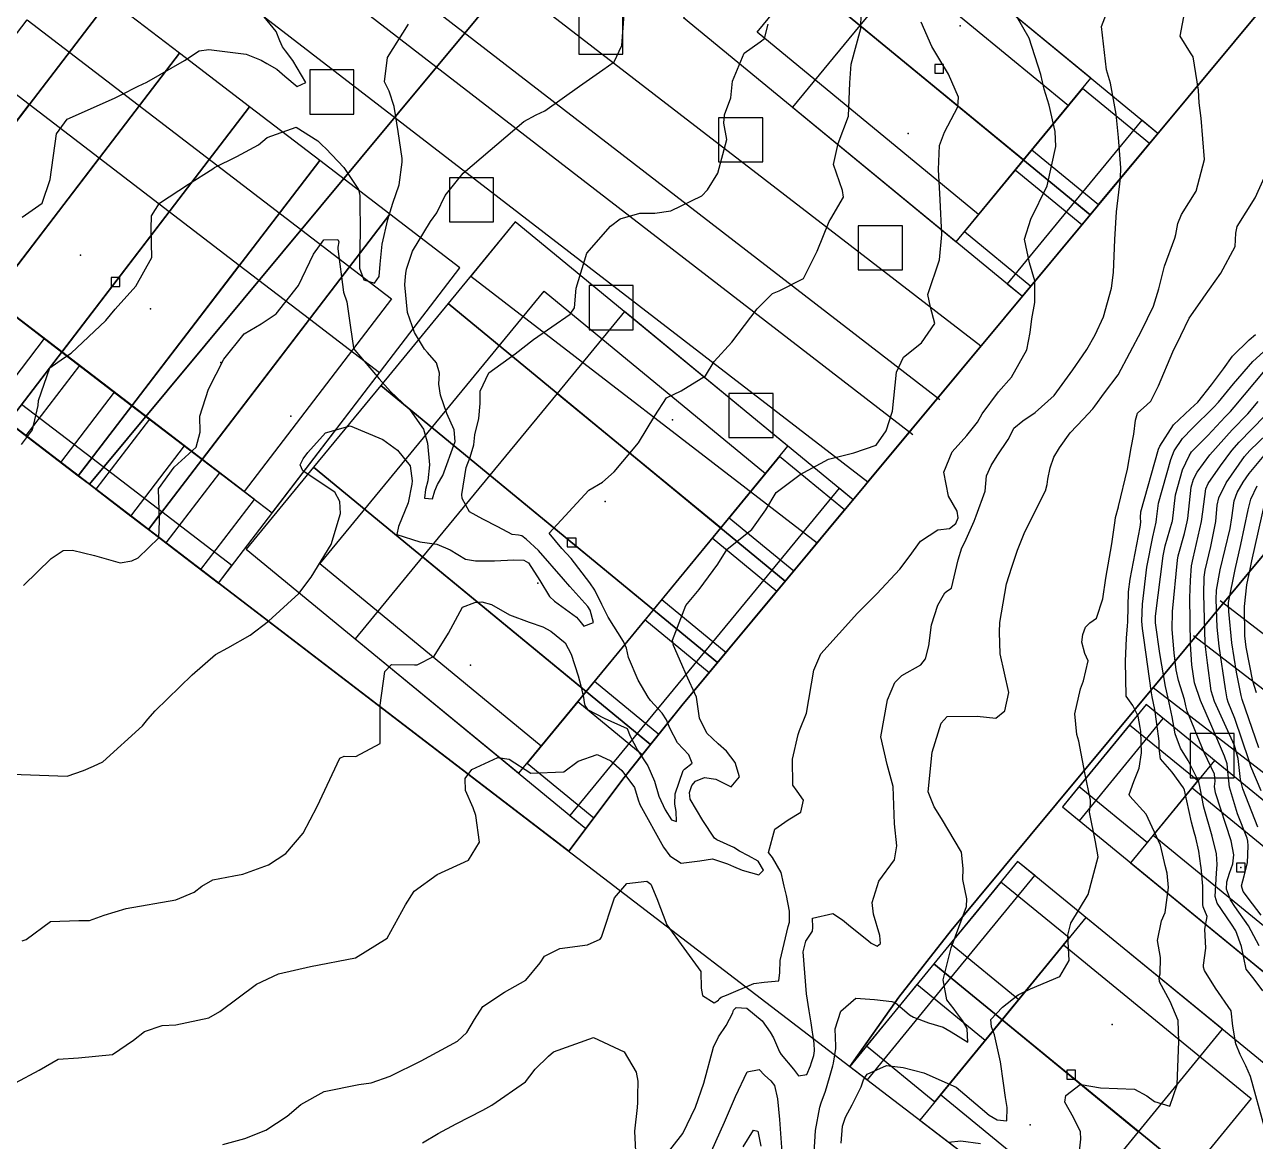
# Model space of a CAD drawing. Header units: feet. Extents: x 1313198 to 1317500, y 385000 to 389511.
# Drawn here: x 1316015.6 to 1316294.5, y 385813.8 to 386066.9 of the extents above; entities that cross this region are included whole.
import ezdxf

# ---------------------------------------------------------------- set-up
doc = ezdxf.new("R2010")
doc.units = ezdxf.units.FT
for name, color, linetype in [('A-BLDG-OTLN', 3, 'CONTINUOUS'), ('C-LOD', 30, 'CONTINUOUS'), ('C-MISC', 7, 'CONTINUOUS'), ('C-PROP', 6, 'CONTINUOUS'), ('C-PVMT', 8, 'CONTINUOUS'), ('C-TOPO-MAJR', 32, 'CONTINUOUS'), ('C-TOPO-SPOT', 7, 'CONTINUOUS'), ('C-UTIL', 4, 'CONTINUOUS'), ('L-PLNT-TREE', 90, 'CONTINUOUS'), ('V-PROP-LINE', 7, 'CONTINUOUS')]:
    doc.layers.add(name, color=color, linetype=linetype)

msp = doc.modelspace()

# ---------------------------------------------------------------- linework, layer by layer
at = {"layer": 'A-BLDG-OTLN'}
for points in [[(1316204.86, 386066.7), (1316241.93, 386036.2), (1316257.18, 386054.74), (1316223.79, 386082.2), (1316220.66, 386078.39), (1316216.97, 386081.42), (1316204.86, 386066.7)], [(1316189.61, 386048.16), (1316226.68, 386017.66), (1316241.93, 386036.2), (1316204.86, 386066.7), (1316189.61, 386048.16)], [(1315976.39, 386029.13), (1315992.27, 386016.97), (1316016.58, 386048.74), (1316000.7, 386060.89), (1315976.39, 386029.13)], [(1315992.27, 386016.97), (1316008.15, 386004.82), (1316032.46, 386036.58), (1316016.58, 386048.74), (1315992.27, 386016.97)], [(1316008.15, 386004.82), (1316024.03, 385992.66), (1316048.34, 386024.42), (1316032.46, 386036.58), (1316008.15, 386004.82)], [(1316024.03, 385992.66), (1316039.91, 385980.5), (1316064.23, 386012.26), (1316048.34, 386024.42), (1316024.03, 385992.66)], [(1316039.91, 385980.5), (1316055.79, 385968.34), (1316080.11, 386000.11), (1316064.23, 386012.26), (1316039.91, 385980.5)], [(1316055.79, 385968.34), (1316071.67, 385956.19), (1316095.99, 385987.95), (1316080.11, 386000.11), (1316055.79, 385968.34)], [(1316136.24, 385983.3), (1316173.31, 385952.8), (1316188.56, 385971.33), (1316151.49, 386001.83), (1316136.24, 385983.3)], [(1316120.99, 385964.76), (1316158.06, 385934.27), (1316173.31, 385952.8), (1316136.24, 385983.3), (1316120.99, 385964.76)], [(1316105.74, 385946.23), (1316142.81, 385915.73), (1316158.06, 385934.27), (1316120.99, 385964.76), (1316105.74, 385946.23)], [(1316090.5, 385927.7), (1316127.57, 385897.2), (1316142.81, 385915.73), (1316105.74, 385946.23), (1316090.5, 385927.7)], [(1316266.21, 385876.91), (1316297.15, 385851.56), (1316316.16, 385874.77), (1316285.22, 385900.11), (1316266.21, 385876.91)], [(1316237.06, 385841.32), (1316268.01, 385815.97), (1316287.02, 385839.18), (1316256.07, 385864.53), (1316237.06, 385841.32)], [(1316218.47, 385818.62), (1316250.25, 385794.29), (1316268.01, 385815.97), (1316237.06, 385841.32), (1316218.47, 385818.62)]]:
    msp.add_lwpolyline(points, close=True, dxfattribs=at)
at = {"layer": 'C-LOD'}
msp.add_lwpolyline([(1315950.83, 386023.51), (1316030.28, 385962.69), (1316138.92, 385879.52), (1316151.44, 385896.27), (1316164.54, 385912.57), (1316310.74, 386088.36), (1316307.5, 386123.57), (1316222.72, 386194.08), (1316162.96, 386243.79), (1316145.75, 386257.88), (1316106.06, 386288.75), (1316065.32, 386318.22), (1316023.58, 386346.39), (1315980.91, 386373.12)], dxfattribs=at)
msp.add_lwpolyline([(1316202.58, 385830.78), (1316272.7, 385777.1), (1316277.93, 385779.78), (1316367.38, 385720.98), (1316426.37, 385672.52), (1316521.65, 385787.08), (1316592.19, 385871.9), (1316614.69, 385898.95), (1316629.56, 385916.83), (1316707.5, 386010.53), (1316794.46, 386115.1), (1316560, 386310.1), (1316539.26, 386268.12), (1316516.3, 386227.32), (1316491.17, 386187.81), (1316465.86, 386152.24), (1316438.8, 386117.99), (1316401.74, 386073.43), (1316308.7, 385961.57), (1316225.57, 385861.61), (1316213.66, 385846.5), (1316202.58, 385830.78)], close=True, dxfattribs=at)
at = {"layer": 'C-MISC'}
for points in [[(1316162.96, 386243.79), (1316145.75, 386257.88), (1315950.83, 386023.51), (1316030.28, 385962.69), (1316222.72, 386194.08), (1316162.96, 386243.79)], [(1316138.92, 385879.52), (1316151.44, 385896.27), (1316164.54, 385912.57), (1316310.74, 386088.36), (1316307.5, 386123.57), (1316222.72, 386194.08), (1316030.28, 385962.69), (1316138.92, 385879.52)], [(1316308.7, 385961.57), (1316225.57, 385861.61), (1316213.66, 385846.5), (1316202.58, 385830.78), (1316272.7, 385777.1), (1316277.93, 385779.78), (1316367.38, 385720.98), (1316426.37, 385672.52), (1316521.65, 385787.08), (1316308.7, 385961.57)]]:
    msp.add_lwpolyline(points, close=True, dxfattribs=at)
msp.add_lwpolyline([(1316310.74, 386088.36), (1316164.54, 385912.57), (1316151.44, 385896.27), (1316138.92, 385879.52), (1316030.28, 385962.69), (1315950.83, 386023.51), (1316202.58, 385830.78), (1316213.66, 385846.5), (1316225.57, 385861.61), (1316308.7, 385961.57)], dxfattribs=at)
at = {"layer": 'C-PROP'}
for points in [[(1316180.15, 386087.03), (1316257.03, 386023.77), (1316272.38, 386042.23), (1316223.79, 386082.2), (1316220.66, 386078.39), (1316197.46, 386097.41), (1316192.23, 386101.7), (1316180.15, 386087.03)], [(1316252.09, 386048.56), (1316231.76, 386023.84), (1316181.56, 386065.14), (1316201.9, 386089.85), (1316252.09, 386048.56)], [(1316164.9, 386068.49), (1316241.68, 386005.32), (1316257.03, 386023.77), (1316180.15, 386087.03), (1316164.9, 386068.49)], [(1315964.23, 386013.25), (1315980.11, 386001.09), (1316034.82, 386072.56), (1316018.94, 386084.71), (1315964.23, 386013.25)], [(1315980.11, 386001.09), (1315994.58, 385990.02), (1315995.99, 385988.94), (1316050.7, 386060.4), (1316034.82, 386072.56), (1315980.11, 386001.09)], [(1316065.32, 385961.05), (1315982.74, 386024.27), (1316016.17, 386067.94), (1316098.75, 386004.72), (1316065.32, 385961.05)], [(1315995.99, 385988.94), (1315998.43, 385987.07), (1316011.87, 385976.78), (1316066.58, 386048.24), (1316050.7, 386060.4), (1315995.99, 385988.94)], [(1316221.84, 386055.84), (1316223.84, 386055.84), (1316223.84, 386057.84), (1316221.84, 386057.84), (1316221.84, 386055.84)], [(1316011.87, 385976.78), (1316027.75, 385964.62), (1316082.46, 386036.08), (1316066.58, 386048.24), (1316011.87, 385976.78)], [(1316027.75, 385964.62), (1316030.28, 385962.69), (1316043.64, 385952.46), (1316098.34, 386023.93), (1316082.46, 386036.08), (1316027.75, 385964.62)], [(1316043.64, 385952.46), (1316048.55, 385948.7), (1316059.52, 385940.31), (1316114.22, 386011.77), (1316098.34, 386023.93), (1316043.64, 385952.46)], [(1316111.53, 386003.63), (1316187.96, 385940.74), (1316203.32, 385959.19), (1316126.78, 386022.16), (1316111.53, 386003.63)], [(1316035.19, 386007.54), (1316037.19, 386007.54), (1316037.19, 386009.54), (1316035.19, 386009.54), (1316035.19, 386007.54)], [(1316183.48, 385965.16), (1316132.65, 385903.38), (1316082.45, 385944.67), (1316133.28, 386006.45), (1316183.48, 385965.16)], [(1316096.28, 385985.09), (1316172.62, 385922.29), (1316187.96, 385940.74), (1316187.96, 385940.74), (1316187.96, 385940.74), (1316111.53, 386003.63), (1316096.28, 385985.09)], [(1316081.03, 385966.56), (1316157.42, 385903.71), (1316164.54, 385912.57), (1316172.62, 385922.29), (1316172.62, 385922.29), (1316172.62, 385922.29), (1316096.28, 385985.09), (1316081.03, 385966.56)], [(1316065.79, 385948.03), (1316142.78, 385884.68), (1316151.44, 385896.27), (1316157.42, 385903.71), (1316081.03, 385966.56), (1316065.79, 385948.03)], [(1316138.53, 385948.51), (1316140.53, 385948.51), (1316140.53, 385950.51), (1316138.53, 385950.51), (1316138.53, 385948.51)], [(1316250.74, 385889.58), (1316320.36, 385832.55), (1316339.37, 385855.76), (1316269.74, 385912.79), (1316250.74, 385889.58)], [(1316271.28, 385883.09), (1316280.15, 385893.92), (1316322.7, 385859.08), (1316313.83, 385848.24), (1316271.28, 385883.09)], [(1316221.59, 385853.99), (1316291.22, 385796.96), (1316310.23, 385820.17), (1316240.6, 385877.2), (1316221.59, 385853.99)], [(1316290.19, 385874.84), (1316292.19, 385874.84), (1316292.19, 385876.84), (1316290.19, 385876.84), (1316290.19, 385874.84)], [(1316223.12, 385824.3), (1316251, 385858.34), (1316293.55, 385823.49), (1316265.67, 385789.45), (1316223.12, 385824.3)], [(1316202.58, 385830.78), (1316272.7, 385777.1), (1316276.58, 385779.09), (1316291.22, 385796.96), (1316221.59, 385853.99), (1316202.58, 385830.78)], [(1316251.74, 385827.9), (1316253.74, 385827.9), (1316253.74, 385829.9), (1316251.74, 385829.9), (1316251.74, 385827.9)]]:
    msp.add_lwpolyline(points, close=True, dxfattribs=at)
at = {"layer": 'C-PVMT'}
for points in [[(1315582.69, 386444.03), (1316206.68, 385963.24), (1316232.27, 385994.01), (1315589.34, 386489.4), (1315582.69, 386444.03)], [(1316243.83, 386038.52), (1316258.95, 386026.08), (1316270.46, 386039.92), (1316255.27, 386052.42), (1316243.83, 386038.52)], [(1316253.51, 386026.67), (1316257.03, 386023.77), (1316272.38, 386042.23), (1316268.76, 386045.21), (1316253.51, 386026.67)], [(1316228.58, 386019.98), (1316243.6, 386007.63), (1316255.12, 386021.47), (1316240.02, 386033.88), (1316228.58, 386019.98)], [(1316238.26, 386008.13), (1316241.68, 386005.32), (1316257.03, 386023.77), (1316253.51, 386026.67), (1316238.26, 386008.13)], [(1316116.67, 386009.87), (1316195.16, 385949.39), (1316203.32, 385959.19), (1316126.78, 386022.16), (1316116.67, 386009.87)], [(1315999.96, 385985.9), (1316007.9, 385979.82), (1316020.06, 385995.7), (1316012.12, 386001.78), (1315999.96, 385985.9)], [(1316015.84, 385973.74), (1316023.78, 385967.66), (1316035.94, 385983.54), (1316028, 385989.62), (1316015.84, 385973.74)], [(1316011.87, 385976.78), (1316027.75, 385964.62), (1316030.79, 385968.59), (1316014.91, 385980.75), (1316011.87, 385976.78)], [(1316031.73, 385961.58), (1316039.67, 385955.5), (1316051.82, 385971.38), (1316043.88, 385977.46), (1316031.73, 385961.58)], [(1316027.75, 385964.62), (1316029.5, 385963.29), (1316030.28, 385962.69), (1316041.85, 385953.83), (1316043.64, 385952.46), (1316046.68, 385956.43), (1316030.79, 385968.59), (1316027.75, 385964.62)], [(1316175.22, 385955.11), (1316189.88, 385943.05), (1316201.4, 385956.88), (1316186.65, 385969.01), (1316175.22, 385955.11)], [(1316047.6, 385949.43), (1316051.29, 385946.61), (1316055.54, 385943.35), (1316067.7, 385959.23), (1316059.76, 385965.31), (1316047.6, 385949.43)], [(1316184.89, 385943.27), (1316187.96, 385940.74), (1316203.32, 385959.19), (1316200.14, 385961.8), (1316184.89, 385943.27)], [(1316043.64, 385952.46), (1316050.68, 385947.07), (1316059.52, 385940.31), (1316062.56, 385944.28), (1316046.68, 385956.43), (1316043.64, 385952.46)], [(1316159.97, 385936.58), (1316174.53, 385924.59), (1316186.04, 385938.43), (1316171.4, 385950.48), (1316159.97, 385936.58)], [(1316271.35, 385916.66), (1316469.75, 385763.78), (1316495.35, 385794.56), (1316296.94, 385947.43), (1316271.35, 385916.66)], [(1316169.64, 385924.74), (1316172.62, 385922.29), (1316187.96, 385940.74), (1316184.89, 385943.27), (1316169.64, 385924.74)], [(1316144.72, 385918.05), (1316159.3, 385906.05), (1316164.54, 385912.57), (1316170.7, 385919.98), (1316156.16, 385931.95), (1316144.72, 385918.05)], [(1316154.39, 385906.2), (1316157.42, 385903.71), (1316164.54, 385912.57), (1316172.62, 385922.29), (1316169.64, 385924.74), (1316154.39, 385906.2)], [(1316129.47, 385899.51), (1316144.58, 385887.08), (1316151.44, 385896.27), (1316155.54, 385901.37), (1316140.91, 385913.41), (1316129.47, 385899.51)], [(1316250.74, 385889.58), (1316254.61, 385886.41), (1316273.61, 385909.62), (1316269.74, 385912.79), (1316255.01, 385894.79), (1316250.74, 385889.58)], [(1316254.54, 385894.22), (1316270.01, 385881.55), (1316281.41, 385895.47), (1316265.94, 385908.14), (1316254.54, 385894.22)], [(1316139.15, 385887.67), (1316142.78, 385884.68), (1316151.44, 385896.27), (1316157.42, 385903.71), (1316154.39, 385906.2), (1316139.15, 385887.67)], [(1316221.59, 385853.99), (1316225.46, 385850.82), (1316244.47, 385874.03), (1316240.6, 385877.2), (1316221.59, 385853.99)], [(1316225.39, 385858.63), (1316240.86, 385845.96), (1316252.27, 385859.89), (1316236.8, 385872.56), (1316231.1, 385865.6), (1316225.39, 385858.63)], [(1316202.58, 385830.78), (1316206.55, 385827.74), (1316225.46, 385850.82), (1316221.59, 385853.99), (1316202.58, 385830.78)], [(1316206.38, 385835.42), (1316221.86, 385822.75), (1316233.26, 385836.68), (1316217.79, 385849.35), (1316212.09, 385842.39), (1316206.38, 385835.42)]]:
    msp.add_lwpolyline(points, close=True, dxfattribs=at)
at = {"layer": 'C-TOPO-MAJR'}
for points in [[(1316159.93, 385809.4), (1316164.76, 385815.58), (1316167.63, 385821.56), (1316169.49, 385827.01), (1316171.71, 385835.13), (1316172.83, 385837.45), (1316174.53, 385840.07), (1316176.03, 385842.95), (1316176.23, 385843.54), (1316176.83, 385844.1), (1316179.26, 385843.96), (1316182.69, 385841.09), (1316184.54, 385838.5), (1316185.31, 385837.26), (1316186.63, 385834.08), (1316187.03, 385833.48), (1316189.84, 385830.11), (1316190.98, 385828.65), (1316192.82, 385828.97), (1316193.68, 385830.9), (1316193.89, 385831.65), (1316194.4, 385833.21), (1316194.56, 385834.31), (1316194.47, 385835.99), (1316193.81, 385840.66), (1316193.36, 385843.37), (1316192.77, 385847.24), (1316192.03, 385856.76), (1316192.64, 385859.15), (1316194.09, 385861.44), (1316194.18, 385862.23), (1316194.09, 385864.36), (1316198.73, 385865.42), (1316200.93, 385864.01), (1316202.73, 385862.5), (1316206.82, 385859.23), (1316207.4, 385858.73), (1316208.74, 385858.02), (1316209.55, 385858.63), (1316209.36, 385860.42), (1316207.97, 385865.24), (1316207.63, 385867.9), (1316209.14, 385872.75), (1316212.67, 385877.57), (1316213.22, 385880.73), (1316212.68, 385885.71), (1316212.42, 385894.18), (1316211.03, 385899.17), (1316209.57, 385905.5), (1316211.08, 385913.86), (1316212.8, 385917.79), (1316214.35, 385919.39), (1316218.65, 385921.77), (1316219.71, 385923.14), (1316220.47, 385926.1), (1316221.08, 385930.88), (1316222.53, 385935.3), (1316224.1, 385938.08), (1316224.58, 385938.45), (1316225.59, 385939.18), (1316227.12, 385945.6), (1316227.96, 385948.27), (1316228.64, 385949.6), (1316230.77, 385954.35), (1316231.24, 385955.54), (1316233.23, 385961.12), (1316233.57, 385964.63), (1316234.6, 385966.97), (1316235.96, 385969.12), (1316238.49, 385972.84), (1316238.89, 385973.7), (1316239.75, 385975.41), (1316241.78, 385977.1), (1316244.57, 385978.96), (1316248.87, 385982.84), (1316253.08, 385988.62), (1316255.27, 385991.82), (1316256.25, 385993.24), (1316258.16, 385996.54), (1316260.09, 386000.63), (1316261.85, 386007.13), (1316262.36, 386010.67), (1316262.65, 386018.2), (1316262.99, 386024.41), (1316263.92, 386032.07), (1316263.99, 386034.44), (1316263.47, 386041.27), (1316262.92, 386046.58), (1316261.63, 386053.57), (1316260.74, 386056.65), (1316259.64, 386066.44), (1316261.62, 386071.76)], [(1316194.5, 385811.16), (1316194.82, 385816.26), (1316195.78, 385821.5), (1316196.08, 385822.52), (1316197.04, 385825.16), (1316197.96, 385828.23), (1316198.71, 385830.93), (1316198.85, 385831.48), (1316199.42, 385834.8), (1316199.43, 385835.37), (1316199.27, 385839.27), (1316200.52, 385843.27), (1316203.92, 385846.22), (1316208.16, 385845.97), (1316212.11, 385845.5), (1316212.82, 385845.24), (1316216.08, 385842.47), (1316216.98, 385841.94), (1316220.41, 385840.63), (1316223.69, 385839.63), (1316225.54, 385838.6), (1316229.33, 385836.3), (1316229.18, 385839.36), (1316228.07, 385841.14), (1316226.77, 385842.96), (1316226.23, 385843.76), (1316224.57, 385845.83), (1316223.74, 385850.38), (1316225.57, 385857.64), (1316229.01, 385867.02), (1316229.09, 385868.78), (1316228.22, 385873.16), (1316228.24, 385875.66), (1316227.87, 385879.34), (1316223.35, 385886.92), (1316221.67, 385889.6), (1316220.32, 385892.98), (1316221.23, 385901.98), (1316223.28, 385908.57), (1316224.64, 385910.08), (1316231.42, 385910.17), (1316235.63, 385909.66), (1316237.72, 385911.38), (1316238.58, 385915.49), (1316236.61, 385924.24), (1316236.46, 385929.17), (1316236.59, 385931.4), (1316238.08, 385940.14), (1316239.31, 385943.89), (1316240.55, 385947.73), (1316242.22, 385951.9), (1316246.91, 385961.23), (1316247.27, 385962.62), (1316247.46, 385963.83), (1316247.95, 385966.39), (1316248.84, 385968.86), (1316250.09, 385970.93), (1316252.51, 385974.39), (1316255.51, 385977.5), (1316257.64, 385979.77), (1316258.06, 385980.39), (1316260.31, 385983.42), (1316263.36, 385987.53), (1316268.69, 385997.44), (1316271.39, 386003.09), (1316272.6, 386006.99), (1316273.87, 386012.13), (1316276.21, 386018.49), (1316276.47, 386019.33), (1316276.91, 386021.82), (1316277.74, 386023.82), (1316281.05, 386029.1), (1316282.96, 386036.3), (1316282.16, 386045.66), (1316281.7, 386049.16), (1316281.6, 386051.99), (1316280.38, 386059.57), (1316279.8, 386060.5), (1316277.43, 386064.26), (1316278.46, 386069.82)], [(1316010.65, 385897.06), (1316025.19, 385896.57), (1316028.94, 385897.83), (1316031.21, 385898.82), (1316033.3, 385899.79), (1316042.26, 385907.93), (1316043.49, 385909.5), (1316045.15, 385911.32), (1316053.56, 385919.48), (1316058.87, 385924.09), (1316061.67, 385925.61), (1316066.69, 385928.48), (1316070.88, 385931.65), (1316077.69, 385937.98), (1316080.49, 385941.67), (1316085.05, 385949.08), (1316087.15, 385956.06), (1316087.01, 385958.82), (1316085.87, 385960.94), (1316081.16, 385963.98), (1316078.66, 385965.76), (1316078.04, 385967.12), (1316078.7, 385968.45), (1316079.74, 385969.89), (1316083.74, 385974.36), (1316089.33, 385975.97), (1316096.76, 385972.86), (1316100.11, 385970.41), (1316102.92, 385966.88), (1316103.41, 385963.46), (1316103.32, 385962.75), (1316102.5, 385958.49), (1316100.3, 385953.16), (1316099.93, 385951.34), (1316105.16, 385949.62), (1316108.98, 385949.14), (1316112.05, 385947.81), (1316115.51, 385945.74), (1316117.77, 385945.32), (1316122.07, 385945.37), (1316126.44, 385945.54), (1316128.68, 385945.5), (1316129.78, 385944.89), (1316132.35, 385940.91), (1316134.49, 385937.27), (1316135.62, 385936.21), (1316140.64, 385932.61), (1316141.37, 385931.71), (1316142.29, 385930.55), (1316144.49, 385931.37), (1316143.71, 385934.19), (1316143.22, 385934.98), (1316139.11, 385939.52), (1316137.7, 385941.16), (1316132.05, 385947.66), (1316129.27, 385950.27), (1316128.25, 385951.02), (1316127.5, 385951.2), (1316126.03, 385951.31), (1316122.85, 385953.02), (1316119.43, 385954.77), (1316116.4, 385956.42), (1316114.71, 385959.45), (1316114.68, 385960.39), (1316115.63, 385966.53), (1316116.57, 385968.82), (1316117.37, 385971.6), (1316117.63, 385973.93), (1316118.53, 385977.64), (1316118.81, 385980.98), (1316118.84, 385983.81), (1316120.75, 385987.98), (1316126.77, 385992.29), (1316130.89, 385995.53), (1316139.19, 386001.27), (1316140.21, 386002.72), (1316140.55, 386007.17), (1316143, 386015.04), (1316148.38, 386021.17), (1316150.51, 386022.87), (1316154.98, 386024.11), (1316158.38, 386024.11), (1316162.04, 386024.67), (1316169.04, 386028.08), (1316170.33, 386029.46), (1316172.63, 386033.17), (1316174.74, 386040.83), (1316174.06, 386044.5), (1316174.14, 386046.43), (1316175.58, 386050.27), (1316176.02, 386054.03), (1316178.61, 386060.39), (1316182.28, 386062.95), (1316183.21, 386063.69), (1316184.1, 386067)], [(1316013.54, 385827.08), (1316018.9, 385829.93), (1316023.16, 385832.4), (1316027.76, 385832.7), (1316035.53, 385833.49), (1316040.26, 385836.69), (1316042.74, 385838.68), (1316046.77, 385840.02), (1316049.86, 385840.23), (1316057.32, 385841.76), (1316059.83, 385843.19), (1316068.15, 385849.41), (1316073.08, 385851.76), (1316080.4, 385853.45), (1316090.54, 385855.37), (1316097.77, 385859.84), (1316101.87, 385867.38), (1316103.84, 385870.48), (1316109.1, 385874.24), (1316116.14, 385877.53), (1316118.64, 385881.6), (1316117.83, 385887.66), (1316117.22, 385889.34), (1316115.51, 385893.31), (1316115.4, 385896.02), (1316116.9, 385898.07), (1316122.83, 385900.79), (1316125.37, 385900.4), (1316130.33, 385897.22), (1316137.74, 385897.56), (1316141.05, 385899.96), (1316145.29, 385901.47), (1316148.43, 385900.05), (1316150.94, 385897.84), (1316153.78, 385893.96), (1316154.65, 385891.16), (1316155.02, 385890.09), (1316160.38, 385880.46), (1316161.79, 385878.46), (1316164.34, 385876.84), (1316168.62, 385877.34), (1316171.49, 385877.82), (1316174.83, 385876.71), (1316176.18, 385876.09), (1316178.21, 385875.27), (1316181.94, 385874.16), (1316183, 385875.28), (1316181.82, 385877.32), (1316179.61, 385878.51), (1316177.61, 385879.56), (1316176.3, 385880.35), (1316172.43, 385882.14), (1316171.94, 385882.51), (1316169.27, 385886.49), (1316166.39, 385891.34), (1316166.25, 385892.86), (1316166.74, 385894.43), (1316167.58, 385895.43), (1316169.63, 385896.22), (1316172.22, 385895.85), (1316175.72, 385894.1), (1316177.56, 385896.37), (1316176.58, 385899.67), (1316174.66, 385902.2), (1316172.76, 385903.86), (1316170.16, 385906.28), (1316168.53, 385909.73), (1316167.84, 385914.45), (1316165.47, 385919.57), (1316164.48, 385921.89), (1316162.64, 385926.15), (1316162.4, 385927.37), (1316165.43, 385935.26), (1316168.4, 385938.84), (1316172.67, 385944.59), (1316174.77, 385948), (1316180.35, 385952.47), (1316183.56, 385956.9), (1316185.88, 385960.84), (1316191.34, 385964.94), (1316197.77, 385968.41), (1316203.51, 385969.84), (1316208.56, 385971.59), (1316210.83, 385974.82), (1316212.25, 385979.26), (1316213.14, 385988.12), (1316214.71, 385991.47), (1316218.82, 385994.78), (1316221.86, 385999.15), (1316220.86, 386002.8), (1316220.25, 386005.69), (1316222.91, 386013.58), (1316223.41, 386019.29), (1316223.03, 386027.18), (1316222.68, 386034.01), (1316222.92, 386039.5), (1316224.01, 386042.46), (1316227.04, 386048.24), (1316227.19, 386050.46), (1316224.9, 386055.65), (1316222.94, 386058.86), (1316221.18, 386061.89), (1316218.72, 386067.41)], [(1316015, 385859.23), (1316015.96, 385859.54), (1316021.48, 385863.59), (1316027.84, 385863.83), (1316030.28, 385863.87), (1316033.63, 385865.06), (1316038.62, 385866.55), (1316049.84, 385868.49), (1316053.99, 385870.23), (1316055.72, 385871.63), (1316058.21, 385873.02), (1316062.98, 385873.94), (1316065.06, 385874.34), (1316070.86, 385876.49), (1316074.79, 385879.06), (1316078.71, 385883.63), (1316081.86, 385889.66), (1316087.02, 385900.65), (1316087.97, 385901.08), (1316090.63, 385900.97), (1316096.17, 385903.96), (1316096.17, 385912.67), (1316097.23, 385920.27), (1316098.7, 385921.88), (1316103.95, 385921.75), (1316104.53, 385921.75), (1316108.38, 385923.71), (1316111.62, 385928.99), (1316114.83, 385934.85), (1316117.57, 385935.94), (1316119.21, 385936.03), (1316121.35, 385935.49), (1316125.43, 385933.09), (1316129.94, 385931.45), (1316132.99, 385930.4), (1316134.85, 385929.44), (1316138.1, 385926.75), (1316139.44, 385924.21), (1316141.05, 385919.26), (1316141.66, 385917.03), (1316142.22, 385914.35), (1316142.4, 385913.25), (1316142.56, 385912.56), (1316143.17, 385911.63), (1316146.92, 385909.71), (1316152.15, 385907.32), (1316152.81, 385905.64), (1316154.47, 385902.45), (1316156.84, 385898.89), (1316158.31, 385895.44), (1316159.3, 385892.04), (1316160.75, 385888.9), (1316162.17, 385886.66), (1316163.33, 385886.24), (1316163.24, 385888.52), (1316162.94, 385890.2), (1316163, 385892.55), (1316164.78, 385897.85), (1316165.08, 385898.17), (1316166.82, 385899.5), (1316166.08, 385901.35), (1316163.53, 385904.09), (1316161.8, 385907.45), (1316161.02, 385909.35), (1316160.03, 385910.8), (1316157.38, 385913.66), (1316156.85, 385914.43), (1316154.64, 385918.27), (1316152.42, 385923.45), (1316151.94, 385925.55), (1316151.29, 385927.07), (1316147.84, 385932.56), (1316146.41, 385935.42), (1316144.77, 385938.71), (1316143.66, 385940.4), (1316139.46, 385945.89), (1316137.29, 385948.18), (1316134.41, 385951.65), (1316143.47, 385961.34), (1316146.57, 385963.17), (1316149.2, 385965.52), (1316154.7, 385972.06), (1316158.39, 385978.24), (1316161.01, 385982.27), (1316164.38, 385983.89), (1316169.89, 385987.29), (1316171.87, 385990.55), (1316175.81, 385994.94), (1316181.58, 386002.46), (1316185.03, 386005.97), (1316186.59, 386006.57), (1316192.09, 386009.37), (1316195.19, 386015.52), (1316197.86, 386022.27), (1316198.25, 386022.86), (1316201.13, 386027.8), (1316200.9, 386029.31), (1316198.89, 386035.13), (1316199.9, 386039.91), (1316202.3, 386046.12), (1316202.58, 386053.68), (1316202.87, 386057.9), (1316205.05, 386065.97), (1316205.16, 386069.45)], [(1316015, 386023.26), (1316019.53, 386026.39), (1316021.34, 386031.79), (1316022.82, 386042.11), (1316025.23, 386045.41), (1316035.94, 386050.21), (1316037.43, 386050.94), (1316041.3, 386052.95), (1316043.29, 386053.79), (1316051.8, 386058.71), (1316055.15, 386060.91), (1316057.36, 386061.23), (1316060.37, 386060.87), (1316065.81, 386060.16), (1316069.2, 386058.81), (1316070.48, 386058.05), (1316072.71, 386056.76), (1316074.55, 386055.17), (1316077.34, 386052.82), (1316079.32, 386053.75), (1316076.37, 386058.73), (1316074.72, 386060.96), (1316074.05, 386061.85), (1316073.38, 386063.16), (1316072.57, 386065.32), (1316069.87, 386068.67)], [(1316015.3, 385939.73), (1316021.63, 385945.91), (1316024.29, 385947.69), (1316026.47, 385947.79), (1316031.43, 385946.52), (1316037.22, 385944.88), (1316039.91, 385945.36), (1316041.28, 385946.06), (1316045.98, 385950.53), (1316046.12, 385954.34), (1316045.92, 385961.63), (1316049.45, 385966.59), (1316054.45, 385971.11), (1316055.4, 385974.51), (1316055.31, 385978.12), (1316057.22, 385984.28), (1316060.72, 385991.07), (1316065.34, 385996.79), (1316069.17, 385999.07), (1316072.57, 386001.31), (1316077.65, 386007.78), (1316081.03, 386014.81), (1316083.36, 386018.08), (1316086.57, 386018.2), (1316086.76, 386017.61), (1316086.58, 386016.45), (1316086.54, 386016.06), (1316087.85, 386006.27), (1316088.62, 386004.03), (1316089.42, 385998.26), (1316090.12, 385993.6), (1316090.4, 385993.12), (1316093.01, 385990.09), (1316095.11, 385987.59), (1316095.92, 385986.61), (1316098.46, 385983.76), (1316101.18, 385981.16), (1316102.96, 385979.47), (1316105.95, 385975.2), (1316106.84, 385971.99), (1316107.3, 385967.1), (1316106.99, 385963.49), (1316106.44, 385961.55), (1316106.19, 385959.53), (1316108.03, 385959.39), (1316108.52, 385961.18), (1316109.18, 385962.68), (1316110.38, 385964.67), (1316113.15, 385972.36), (1316112.9, 385975.03), (1316111.26, 385978.71), (1316109.79, 385982.91), (1316109.45, 385985.39), (1316109.57, 385987.9), (1316108.9, 385990.23), (1316106.88, 385992.55), (1316106.18, 385993.3), (1316103.92, 385997.13), (1316102.33, 386001.64), (1316101.71, 386007.88), (1316101.88, 386009.76), (1316101.94, 386010.44), (1316102.09, 386011.48), (1316103.5, 386015.51), (1316107.59, 386022.22), (1316108.99, 386024.23), (1316110.88, 386028.17), (1316114.96, 386033.19), (1316128.73, 386044.94), (1316131.51, 386046.41), (1316133.49, 386047.34), (1316141.34, 386052.95), (1316146.6, 386056.59), (1316149.16, 386058.47), (1316150.94, 386062.17), (1316151.44, 386069.13)], [(1316060.5, 385813.06), (1316065.51, 385814.42), (1316070.27, 385816.33), (1316075.08, 385819.47), (1316078.14, 385822.12), (1316083.45, 385825.09), (1316091.35, 385826.66), (1316094.15, 385827.04), (1316098.42, 385828.57), (1316105.48, 385832.03), (1316113.68, 385836.53), (1316115.81, 385838.44), (1316117.52, 385841.41), (1316119.45, 385844.34), (1316124.31, 385847.6), (1316129.19, 385850.29), (1316132.41, 385854.24), (1316133.42, 385855.78), (1316136.84, 385857.51), (1316143.16, 385858.32), (1316146.04, 385859.64), (1316146.3, 385860.07), (1316149.26, 385868.95), (1316152.07, 385872.19), (1316156.57, 385872.73), (1316157.5, 385872.06), (1316158.82, 385868.79), (1316161.14, 385862.87), (1316168.78, 385852.29), (1316168.88, 385848.5), (1316169.2, 385846.83), (1316171.81, 385845.2), (1316172.81, 385845.78), (1316172.96, 385846.1), (1316173.4, 385846.48), (1316174.64, 385846.88), (1316180.8, 385849.55), (1316183.2, 385849.86), (1316186.5, 385850.18), (1316186.75, 385852.07), (1316186.79, 385854.79), (1316188.64, 385862.48), (1316188.92, 385863.45), (1316188.93, 385865.94), (1316188.2, 385869.49), (1316187.7, 385871.65), (1316187.56, 385872.28), (1316187.04, 385874.71), (1316185.08, 385878.11), (1316184.15, 385879.22), (1316185.55, 385884.54), (1316188.59, 385886.63), (1316191.5, 385888.41), (1316192.11, 385891.11), (1316190.66, 385893.18), (1316189.69, 385894.53), (1316189.62, 385900.39), (1316190.84, 385905.98), (1316191.19, 385906.87), (1316192.75, 385910.84), (1316194.45, 385920.56), (1316196.03, 385924.29), (1316204.34, 385933.46), (1316208.73, 385937.89), (1316213.94, 385943.49), (1316216.01, 385946.26), (1316218.56, 385949.79), (1316222.51, 385952.34), (1316225.16, 385952.65), (1316226.56, 385953.79), (1316227.09, 385955.08), (1316226.88, 385956.63), (1316224.9, 385959.99), (1316223.91, 385965.48), (1316225.76, 385970.02), (1316229.07, 385973.74), (1316231.49, 385976.78), (1316232.58, 385978.68), (1316236.24, 385983.67), (1316239.24, 385986.95), (1316242.71, 385993.2), (1316243.47, 385997.13), (1316243.82, 386000.22), (1316244.5, 386003.86), (1316244.49, 386008.82), (1316243.26, 386012.9), (1316242.13, 386018.22), (1316243.56, 386022.77), (1316247.3, 386030.37), (1316249.26, 386039.23), (1316249.08, 386042.67), (1316247.76, 386048.65), (1316246.65, 386052.27), (1316245.84, 386055.54), (1316243.21, 386063.79), (1316240.34, 386068.77)], [(1316014.86, 385971.72), (1316017.38, 385975.07), (1316018.67, 385980.58), (1316018.73, 385981.71), (1316021.31, 385989.05), (1316024.38, 385991.3), (1316026.14, 385992.38), (1316034.02, 385999.84), (1316036.13, 386002.37), (1316040.8, 386007.58), (1316044.39, 386014.07), (1316044.28, 386020.56), (1316044.34, 386023.56), (1316046.14, 386026.37), (1316052.73, 386030.71), (1316058.25, 386034.21), (1316058.65, 386034.45), (1316063.71, 386036.95), (1316068.59, 386039.64), (1316070.52, 386041.31), (1316077.13, 386043.65), (1316082.03, 386040.51), (1316083.04, 386039.58), (1316083.87, 386038.83), (1316087.95, 386034.52), (1316091.23, 386029.53), (1316091.51, 386028.14), (1316091.55, 386025.36), (1316091.61, 386021.58), (1316091.62, 386020), (1316091.53, 386016.41), (1316091.44, 386014.42), (1316091.48, 386011.69), (1316092.48, 386009.03), (1316094.84, 386008.25), (1316095.95, 386009.75), (1316096.13, 386012.58), (1316096.63, 386017.08), (1316097.86, 386022.68), (1316099.04, 386026.39), (1316100.48, 386030.56), (1316101.15, 386035.66), (1316101.11, 386036.49), (1316100.24, 386042.65), (1316099.32, 386048.29), (1316098.19, 386051.77), (1316097.14, 386053.9), (1316097.85, 386059.43), (1316102.55, 386066.95)], [(1316200.58, 385813.38), (1316200.88, 385817.24), (1316201.62, 385819.3), (1316203.09, 385822.04), (1316205.11, 385826.12), (1316205.71, 385827.71), (1316206.48, 385828.99), (1316210.9, 385831), (1316214.63, 385830.56), (1316219.33, 385829.31), (1316226.7, 385826.04), (1316232.08, 385821.45), (1316234.16, 385819.74), (1316235.97, 385818.7), (1316238.12, 385818.45), (1316238.23, 385821.46), (1316237.83, 385823.73), (1316237.39, 385826.94), (1316236.75, 385831.78), (1316235.39, 385837.93), (1316234.71, 385839.72), (1316234.52, 385841.37), (1316237.15, 385844.17), (1316240.75, 385847.02), (1316243.53, 385848.39), (1316250.19, 385851.17), (1316252.29, 385854.77), (1316251.94, 385860.54), (1316252.63, 385863.24), (1316256.59, 385869.73), (1316258.87, 385878.3), (1316258.22, 385881.65), (1316256.92, 385888.38), (1316257.11, 385890.18), (1316257.11, 385891.14), (1316255.83, 385897.34), (1316254.46, 385904.46), (1316254.02, 385906.02), (1316253.59, 385910.69), (1316254.84, 385916.31), (1316255.56, 385918.17), (1316256.56, 385922.67), (1316255.82, 385924.35), (1316255.13, 385926.92), (1316255.34, 385928.66), (1316255.97, 385930.3), (1316256.99, 385931.27), (1316258.48, 385932.36), (1316259.92, 385936.71), (1316260.55, 385941.39), (1316261.95, 385949.18), (1316262.71, 385954.49), (1316262.81, 385955.17), (1316263.43, 385957.56), (1316263.46, 385957.66), (1316265.48, 385966.16), (1316266.34, 385970.94), (1316266.92, 385974.03), (1316267.29, 385977.22), (1316267.79, 385978.83), (1316269.86, 385980.7), (1316270.78, 385981.51), (1316272.5, 385985.01), (1316275.79, 385992.74), (1316277.59, 385996.43), (1316279.49, 386000.37), (1316282.48, 386004.68), (1316282.83, 386005.1), (1316286.68, 386010.53), (1316289.87, 386016.6), (1316290.03, 386019.61), (1316290.34, 386021.14), (1316294.4, 386027.61), (1316296.53, 386032.28)], [(1316254.13, 385807.48), (1316254.9, 385814.29), (1316254.82, 385815.91), (1316253.27, 385819.21), (1316251.31, 385822.7), (1316251.54, 385824.18), (1316254.74, 385826.64), (1316254.97, 385826.65), (1316259.35, 385825.94), (1316267.06, 385825.6), (1316269.88, 385824.14), (1316271.63, 385822.83), (1316275.07, 385821.76), (1316276.76, 385826.57), (1316277.16, 385836.48), (1316276.98, 385841.15), (1316275.19, 385845.46), (1316272.71, 385849.94), (1316272.66, 385850.89), (1316272.91, 385851.73), (1316273.01, 385855.47), (1316272.3, 385859.3), (1316273.21, 385863.8), (1316274.03, 385865.65), (1316274.81, 385871.34), (1316274.49, 385874.55), (1316274.05, 385876.28), (1316273.85, 385877), (1316272.97, 385880.91), (1316269.75, 385887.97), (1316266, 385891.98), (1316265.88, 385892.4), (1316266.93, 385895.33), (1316268.14, 385898.38), (1316268.67, 385901.83), (1316268.52, 385906.66), (1316268.4, 385907.61), (1316267.95, 385910.17), (1316266.69, 385912.53), (1316265.17, 385914.65), (1316265.06, 385922.61), (1316265.24, 385927.79), (1316265.5, 385930.62), (1316265.57, 385931.54), (1316265.74, 385938.34), (1316266.08, 385941.2), (1316268.36, 385952.95), (1316268.48, 385954.09), (1316268.41, 385955.16), (1316268.52, 385956.48), (1316272.54, 385970.68), (1316272.79, 385971.34), (1316275.89, 385976.17), (1316279.8, 385979.79), (1316281.41, 385981.34), (1316284.54, 385985.2), (1316287.22, 385988.88), (1316289.3, 385991.74), (1316293.04, 385995.44), (1316294.49, 385996.63)], [(1316296.65, 385816.72), (1316293.37, 385828.49), (1316292.3, 385830.93), (1316291.01, 385833.49), (1316290.01, 385835.87), (1316289.4, 385839.92), (1316288.96, 385843.39), (1316285.41, 385848.48), (1316282.94, 385852.47), (1316282.71, 385853.29), (1316282.74, 385853.72), (1316283.27, 385857.57), (1316282.99, 385861.84), (1316283.56, 385864.78), (1316282.67, 385866.97), (1316282.53, 385867.47), (1316282.55, 385871.61), (1316282.19, 385875.88), (1316282.14, 385876.25), (1316281.63, 385879.55), (1316280.98, 385882.54), (1316280.63, 385883.88), (1316280.02, 385886.1), (1316278.38, 385893.35), (1316278.2, 385893.87), (1316275.6, 385897.48), (1316272.94, 385900.49), (1316272.7, 385902.83), (1316272.68, 385904.5), (1316272.18, 385908.42), (1316271.68, 385911.67), (1316271.09, 385914.49), (1316270.91, 385915.44), (1316269.2, 385927.92), (1316268.9, 385930.02), (1316268.75, 385931.64), (1316268.86, 385935.54), (1316269.89, 385943.89), (1316271.25, 385950.8), (1316272, 385954.12), (1316272.07, 385954.76), (1316272.51, 385958.42), (1316275.28, 385968.31), (1316276.09, 385970.26), (1316277.96, 385973.09), (1316280.24, 385975.41), (1316285, 385980.09), (1316286.08, 385981.32), (1316289.48, 385985.46), (1316293.92, 385990.5), (1316296.32, 385992.72)], [(1316296.14, 385847.92), (1316294.19, 385850.57), (1316292.35, 385852.82), (1316291.33, 385857.92), (1316290.02, 385861.48), (1316289.06, 385863.02), (1316285.78, 385867.78), (1316285.34, 385869.28), (1316285.67, 385874.55), (1316285.85, 385876.5), (1316285.65, 385878.96), (1316284.7, 385882.92), (1316282.76, 385889.51), (1316281.97, 385893.81), (1316281.69, 385895.25), (1316279.22, 385900.09), (1316277.54, 385902.89), (1316276.33, 385906.16), (1316275.58, 385910.02), (1316274.68, 385914.21), (1316274.07, 385916.87), (1316272.85, 385924.33), (1316271.86, 385931.28), (1316271.82, 385931.74), (1316271.86, 385932.83), (1316273.56, 385946.48), (1316274.03, 385948.72), (1316275.62, 385954.16), (1316275.66, 385954.37), (1316276.35, 385960.28), (1316277.95, 385965.99), (1316279.44, 385969.17), (1316280.02, 385970.02), (1316280.71, 385970.74), (1316283.69, 385973.73), (1316287.65, 385977.95), (1316288.83, 385979.2), (1316289.64, 385980.14), (1316296.71, 385988.55)], [(1316295.33, 385858.06), (1316292.92, 385862.61), (1316289.82, 385867.04), (1316288.81, 385868.56), (1316287.93, 385870.95), (1316287.97, 385872.63), (1316288.63, 385874.57), (1316289.38, 385876.67), (1316289.57, 385878.75), (1316288.97, 385881.91), (1316285.4, 385892.8), (1316285.2, 385894.22), (1316285.34, 385895.45), (1316285.19, 385897.01), (1316282.84, 385901.93), (1316279.03, 385911.31), (1316278.74, 385912.52), (1316278.39, 385913.92), (1316277.06, 385918.23), (1316276.54, 385920.68), (1316276.06, 385924.49), (1316275.6, 385929.76), (1316275.67, 385933.85), (1316276.81, 385945.47), (1316276.99, 385946.49), (1316278.39, 385951.52), (1316279.04, 385954.2), (1316279.16, 385954.95), (1316279.51, 385958.49), (1316279.95, 385962.03), (1316280.45, 385963.82), (1316281.29, 385965.42), (1316284.17, 385969.35), (1316289.25, 385975.04), (1316292.73, 385978.7), (1316295.12, 385981.46)], [(1316295.76, 385865.08), (1316293.8, 385867.62), (1316291.67, 385870.44), (1316291.36, 385871.69), (1316291.97, 385873.97), (1316292.7, 385876.88), (1316292.87, 385880.74), (1316292.78, 385881.79), (1316292.62, 385882.49), (1316290.45, 385888.01), (1316288.59, 385894.04), (1316288.26, 385897.63), (1316288.1, 385899.36), (1316287.51, 385901.09), (1316284.61, 385907.81), (1316282.05, 385913.67), (1316280.67, 385917.73), (1316280.04, 385921.77), (1316279.76, 385926.5), (1316279.63, 385936.97), (1316279.78, 385940.88), (1316280.03, 385944.19), (1316280.35, 385945.98), (1316282.24, 385954.24), (1316282.55, 385956.48), (1316283.27, 385961.66), (1316283.79, 385962.9), (1316286.56, 385966.85), (1316289.16, 385970.38), (1316290.79, 385972.22), (1316296.64, 385978.2)], [(1316295.05, 385885.01), (1316291.64, 385893.65), (1316291.09, 385895.79), (1316290.56, 385900.53), (1316289.77, 385903.47), (1316285.21, 385913.47), (1316284.44, 385915.87), (1316283.62, 385922.26), (1316283.23, 385925.27), (1316283.11, 385926.69), (1316282.82, 385937.77), (1316282.87, 385941.62), (1316283.09, 385943.26), (1316284.39, 385948.6), (1316285.51, 385954.28), (1316285.85, 385957.97), (1316286.17, 385959.64), (1316287.88, 385963.03), (1316292.03, 385968.96), (1316293.22, 385970.32), (1316297.1, 385974.03)], [(1316295.81, 385893.23), (1316293.47, 385898.76), (1316293.05, 385900.05), (1316289.85, 385909.61), (1316288.32, 385913.29), (1316288.06, 385914.09), (1316287.71, 385916.34), (1316286.23, 385926.02), (1316285.81, 385930.32), (1316285.6, 385936.58), (1316285.7, 385938.71), (1316286.53, 385943.33), (1316288.74, 385952.68), (1316289.14, 385955.06), (1316289.68, 385958.93), (1316290.36, 385960.84), (1316291.67, 385963.15), (1316293.03, 385965.16), (1316296.49, 385969.25)], [(1316295.29, 385902.96), (1316291.48, 385913.93), (1316291.23, 385914.82), (1316290.17, 385920.12), (1316289.15, 385926.75), (1316288.44, 385933.85), (1316288.37, 385935.4), (1316288.41, 385935.92), (1316289.93, 385943.4), (1316291.21, 385949.04), (1316292.82, 385956.9), (1316293.42, 385959.31), (1316294.86, 385962.35)], [(1316294.73, 385915.44), (1316293.89, 385918.07), (1316292.36, 385925.8), (1316292.08, 385928.38), (1316292, 385935.02), (1316292.55, 385939.9), (1316293.28, 385943.47), (1316293.7, 385945.36), (1316296.68, 385958.83)], [(1316105.76, 385813.44), (1316109.27, 385815.55), (1316113.37, 385817.78), (1316119.38, 385820.87), (1316121.43, 385822), (1316129.12, 385827.27), (1316130.09, 385828.55), (1316131.24, 385830.17), (1316134.31, 385833.06), (1316135.46, 385834.1), (1316144.49, 385837.34), (1316151.46, 385834.08), (1316154.19, 385829.5), (1316154.54, 385827.4), (1316154.48, 385824.11), (1316154.48, 385822.56), (1316154.41, 385821.48), (1316153.79, 385816.1), (1316154.11, 385810)], [(1316169.24, 385807.19), (1316174.21, 385818.15), (1316176.65, 385823.99), (1316179.32, 385829.54), (1316182.01, 385830.09), (1316183.21, 385828.75), (1316184.64, 385827.47), (1316185.47, 385826.46), (1316186.17, 385823.46), (1316186.64, 385818.77), (1316187.15, 385811.31)], [(1316178.37, 385812.52), (1316180.75, 385816.33), (1316181.72, 385816.12), (1316182.4, 385812.72)], [(1316224.95, 385813.63), (1316227.72, 385813.91), (1316232.2, 385813.29)]]:
    msp.add_lwpolyline(points, dxfattribs=at)
at = {"layer": 'C-TOPO-SPOT'}
for p in [(1316227.56, 386066.61, 77), (1316215.77, 386042.18, 77), (1316028.25, 386014.62, 69), (1316044.13, 386002.46, 69), (1316060.01, 385990.3, 71), (1316075.89, 385978.15, 73), (1316162.4, 385977.31, 75), (1316147.15, 385958.78, 75), (1316131.9, 385940.25, 73), (1316116.65, 385921.71, 75), (1316291.19, 385875.84, 95), (1316262.04, 385840.25, 87), (1316243.45, 385817.55, 85)]:
    msp.add_point(p, dxfattribs=at)
at = {"layer": 'C-UTIL'}
for points in [[(1315580.35, 386477.74), (1316222.95, 385981.93)], [(1315574.24, 386469.82), (1316216.84, 385974.01)], [(1316286.51, 385936.38), (1316486.28, 385782.76)], [(1316280.42, 385928.45), (1316480.19, 385774.84)]]:
    msp.add_lwpolyline(points, dxfattribs=at)
at = {"layer": 'L-PLNT-TREE'}
for points in [[(1316141.17, 386060.17), (1316151.17, 386060.17), (1316151.17, 386070.17), (1316141.17, 386070.17), (1316141.17, 386060.17)], [(1316080.18, 386046.6), (1316090.18, 386046.6), (1316090.18, 386056.6), (1316080.18, 386056.6), (1316080.18, 386046.6)], [(1316172.84, 386035.74), (1316182.84, 386035.74), (1316182.84, 386045.74), (1316172.84, 386045.74), (1316172.84, 386035.74)], [(1316111.84, 386022.17), (1316121.84, 386022.17), (1316121.84, 386032.17), (1316111.84, 386032.17), (1316111.84, 386022.17)], [(1316204.5, 386011.3), (1316214.5, 386011.3), (1316214.5, 386021.3), (1316204.5, 386021.3), (1316204.5, 386011.3)], [(1316143.51, 385997.73), (1316153.51, 385997.73), (1316153.51, 386007.73), (1316143.51, 386007.73), (1316143.51, 385997.73)], [(1316175.18, 385973.3), (1316185.18, 385973.3), (1316185.18, 385983.3), (1316175.18, 385983.3), (1316175.18, 385973.3)], [(1316279.69, 385896.2), (1316289.69, 385896.2), (1316289.69, 385906.2), (1316279.69, 385906.2), (1316279.69, 385896.2)]]:
    msp.add_lwpolyline(points, close=True, dxfattribs=at)
at = {"layer": 'V-PROP-LINE'}
msp.add_lwpolyline([(1315950.83, 386023.51), (1316030.28, 385962.69), (1316138.92, 385879.52), (1316151.44, 385896.27), (1316164.54, 385912.57), (1316310.74, 386088.36), (1316307.5, 386123.57), (1316222.72, 386194.08), (1316162.96, 386243.79), (1316145.75, 386257.88), (1316106.06, 386288.75), (1316065.32, 386318.22), (1316023.58, 386346.39), (1315980.91, 386373.12)], dxfattribs=at)
msp.add_lwpolyline([(1316202.58, 385830.78), (1316272.7, 385777.1), (1316277.93, 385779.78), (1316367.38, 385720.98), (1316426.37, 385672.52), (1316521.65, 385787.08), (1316592.19, 385871.9), (1316614.69, 385898.95), (1316629.56, 385916.83), (1316707.5, 386010.53), (1316794.46, 386115.1), (1316560, 386310.1), (1316539.26, 386268.12), (1316516.3, 386227.32), (1316491.17, 386187.81), (1316465.86, 386152.24), (1316438.8, 386117.99), (1316401.74, 386073.43), (1316308.7, 385961.57), (1316225.57, 385861.61), (1316213.66, 385846.5), (1316202.58, 385830.78)], close=True, dxfattribs=at)

doc.saveas('drawing.dxf')
